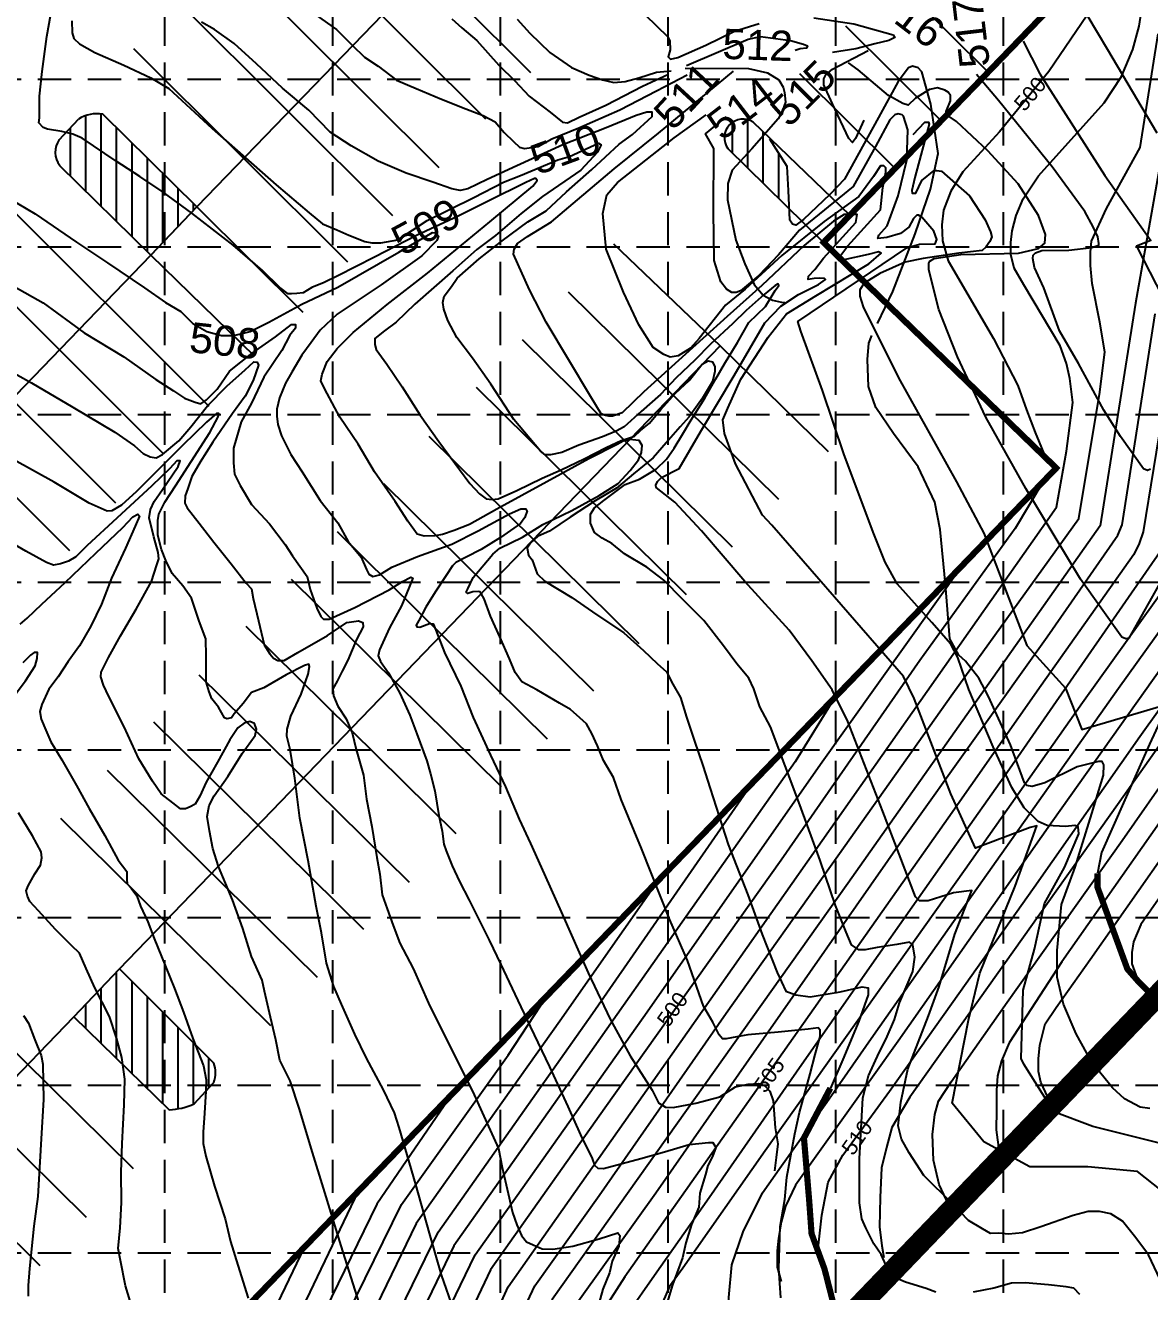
# Model space of a CAD drawing. Header units: inches. Extents: x 12501 to 13956, y 5211 to 6121.
# Drawn here: x 13481.9 to 13634, y 5660.6 to 5832 of the extents above; entities that cross this region are included whole.
import ezdxf

# ---------------------------------------------------------------- set-up
doc = ezdxf.new("R2010")
doc.units = ezdxf.units.IN
doc.header["$MEASUREMENT"] = 0
doc.linetypes.add('HIDDEN', pattern=[0.375, 0.25, -0.125])
doc.linetypes.add('PHANTOM2', pattern=[1.25, 0.625, -0.125, 0.125, -0.125, 0.125, -0.125])
for name, color, linetype in [('Curb', 250, 'Continuous'), ('EC', 43, 'Continuous'), ('GRID', 254, 'HIDDEN'), ('Hatch', 250, 'Continuous'), ('Parking', 250, 'Continuous'), ('PC', 43, 'Continuous'), ('PropertyLine', 250, 'Continuous'), ('Structure', 7, 'Continuous')]:
    doc.layers.add(name, color=color, linetype=linetype)
doc.styles.get("Standard").update_dxf_attribs({"font": 'ARIAL.TTF', "height": 25})
pattern_1 = [(90, (12087.9871, 5196.31), (-2.0833333, 4e-16), [])]

msp = doc.modelspace()

# ---------------------------------------------------------------- hatches: boundary and pattern name
at = {"layer": 'Hatch'}
h = msp.add_hatch(dxfattribs=at)
h.set_pattern_fill('ANSI31', scale=16.666667, angle=45, style=0)
h.set_pattern_definition(pattern_1)
h.paths.add_polyline_path([(13498.88, 5800.86), (13505.1, 5807.41), (13492.36, 5819.94, 0.18809), (13489.09, 5819.28), (13486.47, 5816.5, 0.322691), (13486.55, 5812.98)])
h = msp.add_hatch(dxfattribs=at)
h.set_pattern_fill('ANSI31', scale=16.666667, angle=45, style=0)
h.set_pattern_definition(pattern_1)
h.paths.add_polyline_path([(13580.19, 5815.28), (13581.99, 5817.3), (13580.36, 5818.87, 0.833523), (13576.94, 5815.3), (13578.67, 5813.6)])
h.paths.add_polyline_path([(13584.95, 5812.86), (13582.43, 5816.88), (13581.99, 5817.3), (13580.19, 5815.28), (13578.67, 5813.6), (13585.24, 5807.16), (13585.13, 5809.63)])
h = msp.add_hatch(dxfattribs=at)
h.set_pattern_fill('ANSI31', scale=16.666667, angle=45, style=0)
h.set_pattern_definition(pattern_1)
h.paths.add_polyline_path([(13494.61, 5704.27), (13488.47, 5697.79), (13501.35, 5685.23, 0.093576), (13504.74, 5686), (13507.4, 5688.92, 0.167598), (13507.4, 5691.53)])

# ---------------------------------------------------------------- linework, layer by layer
at = {"layer": 'Curb', "color": 7, "const_width": 0.833}
msp.add_lwpolyline([(13039.41, 5917.09, 0.230046), (13037.1, 5898.89, 0.080374), (13144.54, 5686.98), (13144.54, 5686.98, 0.021149), (13182.45, 5639.4, 0.972772), (13193.32, 5649.5), (13184.9, 5659.56), (13165.4, 5684.17), (13157.48, 5695.22), (13161.26, 5699, 0.363171), (13161.06, 5702.66), (13150.13, 5713.25), (13269.92, 5836.79), (13455.53, 6030.04), (13472.87, 6013.17), (13637.34, 5851.7), (13589.9, 5802.59), (13621.38, 5772.06), (13451.42, 5595.91), (13464.19, 5583.13), (13357.25, 5472.23)], format="xyb", dxfattribs=at)
at = {"layer": 'EC', "color": 31}
for points, elevation in [([(13520.48, 5833.9), (13523.97, 5831.41), (13526.09, 5829.29), (13527.77, 5827.67), (13529.64, 5826.43), (13532.1, 5824.53), (13534.78, 5823.41), (13538.21, 5821.97), (13541.51, 5820.66), (13543.82, 5819.79), (13545.44, 5818.92), (13546.69, 5817.49), (13547.93, 5816.24), (13548.74, 5815.49), (13549.43, 5815.31), (13551.3, 5815.56), (13553.11, 5816.61), (13556.78, 5818.11), (13562.35, 5820.54), (13567.28, 5823.09), (13571.46, 5825.27)], 42.67), ([(13584.09, 5659.75), (13583.82, 5663.72), (13584.03, 5669.4), (13584.64, 5673.09), (13584.92, 5676.1), (13586.01, 5681.98), (13586.63, 5684.86), (13588.07, 5690.09), (13588.75, 5692.69), (13589.44, 5695.15), (13589.44, 5695.97), (13589.16, 5696.31), (13587.8, 5696.11), (13583.76, 5695.7), (13579.65, 5695.35), (13578.14, 5695.08), (13576.71, 5694.81), (13576.23, 5694.81), (13575.75, 5695.35), (13574.93, 5697.07), (13573.63, 5699.25), (13571.49, 5705.44), (13569.1, 5710.91), (13565.26, 5720.58), (13562.52, 5727.22), (13561.48, 5730.19), (13560.13, 5732.5), (13559.29, 5734.47), (13558.56, 5736.15), (13557.83, 5737.44), (13556.93, 5738.28), (13555.64, 5739.4), (13554.18, 5740.24), (13551.09, 5742.04), (13549.06, 5743.12), (13548.17, 5744.41), (13547.38, 5746.26), (13546.09, 5749.24), (13544.85, 5752), (13543.95, 5754.36), (13543.44, 5755.31), (13543.22, 5755.37), (13542.43, 5755.31), (13541.76, 5755.09), (13541.53, 5755.25), (13541.76, 5755.7), (13542.49, 5757.27), (13545.13, 5760.41), (13546.08, 5761.2), (13549.17, 5762.71), (13551.92, 5764.41), (13555.82, 5766.32), (13559.53, 5768.34), (13562.12, 5769.95), (13563.73, 5771.73), (13564.86, 5773.18), (13565.27, 5774.15), (13565.35, 5775.12), (13564.94, 5775.77), (13563.65, 5775.93), (13562.76, 5775.68), (13561.97, 5775.23), (13558.15, 5773.32), (13552.43, 5770.18), (13545.69, 5766.48), (13541.99, 5764.41), (13539.91, 5763.62), (13538.34, 5763.06), (13537.28, 5762.89), (13535.87, 5762.84), (13534.92, 5763.12), (13533.63, 5764.86), (13531.94, 5767.55), (13529.14, 5771.53), (13526.92, 5775.3), (13524.46, 5778.94), (13522.38, 5782.81), (13521.87, 5783.88), (13522.04, 5784.78), (13522.72, 5786.46), (13524.07, 5788.23), (13526.26, 5790.42), (13530.86, 5794.18), (13536.3, 5798.44), (13544.73, 5805.36), (13550.57, 5810.19), (13551.13, 5810.97), (13550.96, 5811.25), (13550.8, 5811.25), (13549.62, 5810.69), (13544.62, 5808.22), (13540.47, 5806.15), (13534.8, 5803.51), (13529.13, 5800.6), (13524.17, 5798.06), (13522.32, 5797.16), (13520.64, 5796.49), (13519.46, 5795.76), (13518.62, 5795.7), (13517.89, 5795.64), (13517.44, 5795.64), (13516.32, 5796.49), (13513.96, 5798.78), (13510.03, 5802.21), (13504.4, 5806.54), (13500.53, 5809.4), (13497.39, 5811.53), (13494.19, 5813.61), (13489.57, 5816.7), (13488.33, 5817.26), (13486.82, 5817.6), (13484.91, 5817.94), (13484.29, 5818.16), (13483.73, 5818.78), (13483.79, 5819.45), (13483.79, 5822.37), (13484.18, 5825.73), (13484.79, 5830.47), (13485.35, 5833.5)], 42.42), ([(13488.17, 5832.58), (13488.24, 5830.95), (13488.46, 5830.21), (13489.2, 5829.47), (13491.28, 5828.28), (13495.22, 5826.57), (13498.85, 5824.87), (13501.3, 5823.44), (13507.16, 5818.03), (13515.84, 5810.39), (13520.3, 5806.61), (13522.1, 5805.11), (13524.03, 5804.3), (13525.66, 5803.56), (13527.82, 5802.74), (13528.78, 5802.52), (13529.97, 5802.52), (13532.27, 5802.96), (13536.27, 5805.56), (13542.58, 5808.67), (13546.59, 5810.75), (13548.89, 5811.64), (13553.96, 5813.78), (13555.52, 5814.23), (13559.45, 5816.01), (13559.82, 5815.79), (13559.3, 5814.82), (13557.07, 5812.37), (13551.88, 5808.82), (13548.99, 5806.52), (13545.5, 5803.55), (13542.98, 5801.62), (13539.71, 5798.73), (13534.58, 5794.25), (13532.05, 5791.81), (13530.49, 5790.62), (13529.16, 5789.58), (13529.16, 5788.77), (13529.38, 5788.1), (13530.79, 5786.1), (13532.87, 5783.06), (13535.32, 5779.2), (13537.84, 5775.64), (13542.01, 5769.97), (13543.35, 5768.56), (13544.24, 5767.89), (13545.06, 5767.82), (13545.87, 5767.89), (13548.4, 5769), (13551.81, 5770.71), (13554.41, 5771.82), (13557.52, 5773.3), (13560.49, 5774.86), (13562.52, 5775.77), (13563.49, 5776.12), (13564.33, 5776.37), (13565.14, 5777.13), (13566.33, 5778.13), (13567.87, 5779.99), (13569.86, 5782.19), (13571.73, 5783.91), (13573.46, 5786.11), (13574.26, 5786.58), (13574.86, 5786.44), (13575.19, 5785.78), (13575.19, 5785.11), (13574.86, 5783.78), (13573.53, 5781.52), (13571.73, 5778.99), (13570.47, 5777.62), (13568.58, 5775.46), (13566.82, 5773.44), (13564.19, 5771.28), (13561.89, 5769.32), (13558.98, 5767.63), (13555.6, 5765.4), (13552.83, 5763.51), (13551.26, 5762.84), (13550.25, 5761.89), (13549.81, 5761.22), (13549.95, 5760.25), (13550.47, 5759.66), (13551.14, 5757.73), (13552.18, 5756.77), (13555.82, 5754.55), (13558.63, 5752.62), (13562.88, 5749.77), (13565.55, 5747.39), (13567.4, 5745.61), (13568.66, 5744.5), (13569.48, 5742.8), (13570.52, 5741.02), (13571.34, 5738.35), (13572.45, 5735.09), (13573.56, 5731.82), (13574.53, 5728.71), (13576.98, 5721.11), (13579.66, 5714.29), (13581.59, 5708.95), (13583.61, 5703.79), (13584.8, 5701.27), (13586.13, 5700.75), (13588.06, 5700.52), (13592.14, 5701.19), (13595.11, 5701.86), (13595.93, 5701.71), (13595.93, 5700.75), (13594.66, 5697.19), (13592.51, 5692), (13590.81, 5688.14)], 42.5), ([(13560.15, 5767.67), (13561.24, 5768.49), (13563.03, 5769.82), (13564.99, 5770.57), (13567.24, 5771.89), (13568.62, 5773.27), (13569.66, 5774.77), (13570.87, 5776.67), (13571.97, 5778.58), (13573.82, 5781.54), (13575.31, 5784.13), (13576.47, 5786.15), (13578.26, 5789.03), (13579.76, 5791.75), (13582.06, 5793.94), (13583.34, 5796.08), (13583.86, 5796.77), (13583.75, 5797), (13583.34, 5796.77), (13581.84, 5795.56), (13579.42, 5793.37), (13577.61, 5791.63), (13574.61, 5788.81), (13572.48, 5786.68), (13569.94, 5784.26), (13567.81, 5782.01), (13565.21, 5779.7), (13562.91, 5777.63), (13561.81, 5777.05), (13559.97, 5776.3), (13556.8, 5775.15), (13554.49, 5774.17), (13552.93, 5773.83), (13552.24, 5773.83), (13551.6, 5774.34), (13547.97, 5778.61), (13544.86, 5783.39), (13542.38, 5786.91), (13540.28, 5789.73), (13539.07, 5792.04), (13538.5, 5793.54), (13538.38, 5794.46), (13538.55, 5795.32), (13539.53, 5796.65), (13540.34, 5797.74), (13543.28, 5800.39), (13546.41, 5802.79), (13549.87, 5805.39), (13552.35, 5806.89), (13555.11, 5809.42), (13558.52, 5812.48), (13562.26, 5815.88), (13564.05, 5817.2), (13566.71, 5819.64), (13566.71, 5820.22), (13565.96, 5820.22), (13564.52, 5819.76), (13560.48, 5818.09), (13554.6, 5815.78), (13548.37, 5812.96), (13544.39, 5811.11), (13541.77, 5809.83), (13540.73, 5809.6), (13539.58, 5809.83), (13537.04, 5810.75), (13533.41, 5811.96), (13529.61, 5813.58), (13525.97, 5815.65), (13523.15, 5817.5), (13520.26, 5820.49), (13516.69, 5823.49), (13513.15, 5826.74), (13510.15, 5829.51), (13507.5, 5831.41), (13505.71, 5832.39)], 42.58), ([(13539.59, 5832.85), (13540.94, 5831.65), (13542.97, 5829.93), (13545.94, 5826.58), (13548.11, 5824.48), (13550.07, 5822.38), (13552.92, 5820.2), (13554.57, 5818.85), (13555.25, 5818.78), (13556.83, 5819.53), (13560.43, 5821.18), (13565.39, 5823.73), (13568.92, 5825.38)], 42.75), ([(13548.42, 5832.81), (13550.14, 5830.9), (13552.87, 5828.29), (13555.8, 5826.26), (13558.16, 5825.24), (13560, 5824.6), (13561.51, 5824.24), (13563.04, 5824.37), (13564.88, 5824.88), (13567.3, 5825.64), (13569.27, 5825.83)], 42.83), ([(13565.75, 5833.38), (13568.82, 5830.43), (13569.08, 5829.86), (13569.14, 5828.65), (13568.89, 5827.7), (13569.2, 5827.38), (13570.16, 5827.63), (13573.98, 5829.29), (13577.86, 5831.2), (13581.17, 5832.21)], 42.92), ([(13635.04, 5817.37), (13628.34, 5828.65), (13625.54, 5833.36)], 43.25), ([(13616.9, 5829.82), (13619.15, 5825.4), (13627.93, 5811.66), (13634.17, 5802.86), (13632.22, 5802.11), (13635.82, 5795.14), (13637.17, 5795.96), (13650.71, 5768.75), (13655.17, 5765.58), (13657.75, 5763), (13658.42, 5762.26), (13657.01, 5760.12), (13657.07, 5759.84), (13657.51, 5760.4), (13658.8, 5761.45), (13659.41, 5761.45), (13659.52, 5761.23), (13659.58, 5760.4), (13658.57, 5759.73), (13657.07, 5756.83), (13652.11, 5748.03), (13654.84, 5732.51), (13661.75, 5718.62), (13665.33, 5711.79)], 43.17), ([(13636.04, 5757.63), (13631.22, 5749.06), (13630.79, 5748.94), (13630.23, 5749.18), (13624.68, 5757.01), (13617.28, 5769.29), (13611.85, 5778.93), (13608.02, 5787.12), (13605.5, 5793.53), (13604.13, 5798.87), (13604.13, 5799.79), (13604.26, 5800.04), (13604.87, 5800.41), (13608.45, 5800.96), (13616.27, 5801.15), (13618.99, 5801.76), (13619.85, 5802.5), (13619.91, 5803.67), (13618.99, 5806.26), (13616.21, 5810.51), (13612.14, 5815.01), (13607.89, 5818.95), (13606.47, 5819.9), (13606.47, 5820.33), (13607.08, 5821.74), (13607.08, 5822.48), (13606.77, 5822.92), (13606.28, 5823.22), (13605.29, 5823.53), (13604.25, 5823.29), (13602.34, 5822.11), (13601.35, 5821.19), (13600.61, 5821.38), (13598.7, 5822.48), (13594.57, 5825.93), (13593.27, 5826.88)], 43), ([(13635.46, 5662.24), (13633.88, 5665.57), (13632.13, 5667.89), (13630.34, 5670.16), (13628.76, 5671.13), (13627.22, 5671.46), (13625.71, 5671.46), (13623.68, 5670.93), (13619.28, 5669.39), (13616.8, 5668.58), (13614.93, 5668.38), (13613.59, 5668.5), (13612.49, 5668.46), (13611.4, 5669.11), (13609.49, 5670.21), (13607.33, 5672.48), (13603.44, 5676.32), (13601.46, 5679.38), (13600.44, 5681.26), (13600.01, 5683.03), (13600.33, 5686.26), (13601.29, 5690.71), (13604.09, 5697.94), (13605.54, 5701.91), (13607.64, 5709), (13609.95, 5714.9), (13607.48, 5714.58), (13604.04, 5713.5), (13602.86, 5713.5), (13602.32, 5714.04), (13597.92, 5725.59), (13593.17, 5737.76), (13591.08, 5742.06), (13588.29, 5745.98), (13585.22, 5750.12), (13579.24, 5756.69), (13573.38, 5763.57), (13569.75, 5767.44), (13567.25, 5769.42), (13567.22, 5769.74), (13567.44, 5770.22), (13567.98, 5770.76), (13570.35, 5772), (13573.26, 5776.98), (13577.81, 5784.58), (13581.96, 5791.7), (13584.11, 5793.96), (13586.52, 5795.54), (13589.21, 5796.89), (13590.16, 5797.58), (13590.01, 5797.69), (13589.32, 5797.76), (13588.63, 5797.73), (13587.83, 5797.58), (13587.87, 5798.02), (13588.7, 5798.93), (13589.9, 5800.45), (13594.27, 5805.29), (13594.43, 5806.37), (13593.81, 5806.37), (13592.68, 5806.37), (13591.26, 5805.46), (13587.26, 5802.18), (13581.53, 5796.78), (13576.87, 5792.59), (13570.27, 5786.61), (13565.58, 5782.36), (13562.63, 5779.52), (13561.32, 5779.08), (13560.84, 5779.08), (13560.37, 5779.16), (13559.79, 5779.41), (13558.41, 5781.7), (13552.38, 5791.78), (13550.09, 5796.18), (13547.94, 5801.01), (13548.05, 5801.66), (13548.48, 5802.43), (13549.83, 5803.41), (13553.07, 5805.37), (13561.58, 5812.54), (13567.54, 5817.37), (13577.69, 5825.77)], 42.67), ([(13634.13, 5771.91), (13633.74, 5771.75), (13633.19, 5771.97), (13630.09, 5776.34), (13627.8, 5779.91), (13624.37, 5786.22), (13621.82, 5790.64), (13619.71, 5796.47), (13618.44, 5799.19), (13618.22, 5800.4), (13618.27, 5800.85), (13618.55, 5801.18), (13619.44, 5801.51), (13623.09, 5801.56), (13626.19, 5801.9), (13627.13, 5802.23), (13627.13, 5802.45), (13627.02, 5803.33), (13626.36, 5804.72), (13625.25, 5806.77), (13620.82, 5812.83), (13613.57, 5821.79), (13610.6, 5825.31)], 43.08), ([(13638.85, 5671.7), (13632.38, 5676.88), (13625.66, 5677.5), (13617.8, 5677.5), (13611.56, 5680.88), (13607.29, 5686.12), (13609.51, 5697.34), (13611.05, 5703.7), (13615.84, 5715.48), (13618.75, 5723.65), (13617.84, 5723.42), (13610.44, 5720.63), (13607.13, 5727.98), (13602.17, 5740.88), (13600.72, 5743.86), (13591.38, 5754.57), (13582.88, 5764.32), (13581.63, 5765.68), (13577.97, 5772.64), (13576.49, 5776.75), (13576.27, 5778.58), (13576.94, 5780.17), (13578.72, 5784.09), (13582.39, 5789.76), (13584.9, 5792.91), (13588.83, 5795.36), (13596.01, 5799.69), (13597.71, 5801.12), (13597.31, 5801.3), (13595.92, 5800.94), (13592.62, 5800.23), (13592.17, 5800.41), (13592.22, 5800.85), (13593.2, 5802.15), (13597.62, 5807.01), (13597.9, 5810.02), (13598.3, 5812.08), (13598.3, 5812.7), (13598.03, 5812.97), (13597.58, 5812.97), (13596.64, 5811.5), (13594.68, 5808.82), (13589.99, 5805.43), (13584.26, 5800.82), (13579.3, 5796.26), (13576.64, 5794.09), (13573.05, 5789.61), (13571.87, 5788.28), (13570.23, 5787.23), (13569.13, 5787.08), (13568.28, 5787.43), (13566.83, 5788.38), (13564.88, 5791.43), (13562.83, 5795.87), (13560.48, 5801.67), (13560.03, 5806.51), (13560.57, 5809.04), (13562.02, 5810.69), (13569.67, 5816.74), (13574.02, 5819.88)], 42.75), ([(13637.14, 5680.24), (13626.33, 5682.97), (13621.06, 5684.95), (13616.97, 5691.4), (13616.65, 5692.17), (13616.89, 5701.42), (13618.43, 5706.96), (13619.8, 5713.13), (13622.48, 5717.99), (13624.44, 5722.58), (13624.35, 5723.49), (13623.89, 5723.67), (13622.62, 5723.53), (13620.17, 5723.67), (13618.94, 5724.21), (13617.03, 5726.08), (13615.39, 5728.85), (13612.84, 5734.33), (13609.57, 5742.1), (13608.04, 5746.43), (13607.11, 5748.23), (13604.55, 5751.14), (13599.84, 5756.37), (13598.24, 5759.32), (13596.69, 5763.14), (13592.7, 5773.83), (13589.76, 5782.55), (13586.82, 5790.57), (13586.43, 5791.88), (13601.16, 5801.85), (13602.89, 5802.36), (13605, 5802.41), (13605.22, 5802.97), (13604.83, 5804.13), (13603.17, 5806.01), (13602.73, 5806.29), (13602.51, 5806.29), (13602.06, 5805.85), (13601.45, 5804.68), (13600.29, 5803.8), (13598.46, 5803.24), (13597.24, 5803.13), (13597.36, 5803.58), (13598.52, 5804.85), (13600.01, 5808.89), (13601.14, 5813.72), (13601.28, 5817.82), (13600.69, 5819.69), (13600.51, 5819.87), (13600.01, 5820.01), (13599.55, 5819.87), (13598.87, 5819.19), (13596.91, 5815.59), (13593.9, 5810.17), (13586.63, 5804.24), (13583.8, 5800.91), (13581.12, 5798.13), (13578.65, 5796.03), (13578.06, 5795.81), (13577.47, 5795.81), (13576.74, 5796.26), (13576.01, 5797.27), (13575.1, 5800.14), (13575.01, 5806.74), (13575.05, 5815.31), (13573.91, 5817.29), (13576.73, 5819.61)], 42.83), ([(13602.01, 5817.18), (13603.61, 5818.87), (13603.99, 5818.87), (13604.08, 5818.87), (13604.18, 5818.59), (13602.25, 5811.4), (13601.83, 5809.61), (13601.87, 5809.24), (13602.39, 5809.24), (13603.19, 5810.97), (13604.84, 5812.34), (13605.21, 5812.34), (13605.87, 5812.24), (13609.64, 5808.91), (13611.77, 5805.63), (13612.47, 5804.03), (13612.66, 5803.37), (13612.38, 5802.71), (13611.86, 5801.96), (13611.34, 5801.49), (13608.19, 5801.12), (13603.38, 5800.43), (13600.95, 5799.9), (13597.51, 5798.37), (13595.39, 5797.09), (13594.81, 5796.19), (13594.81, 5795.34), (13595.23, 5793.86), (13600.04, 5784.25), (13607.9, 5770.21), (13611.58, 5763.25), (13617.4, 5748.03), (13622.65, 5742.26), (13624.83, 5736.67), (13635.66, 5739.9)], 42.92), ([(13478.29, 5809.33), (13483.2, 5806.45), (13488.8, 5802.64), (13493.02, 5799.81), (13498, 5796.44), (13500.84, 5794.47), (13502.93, 5793.25), (13504.55, 5791.63), (13506.45, 5790.54), (13508.42, 5790.02), (13510.09, 5790.02), (13512.29, 5790.54), (13514.83, 5791.81), (13519.28, 5794.23), (13524.19, 5796.54), (13532.41, 5801.29), (13536.22, 5803.49), (13536.98, 5803.95), (13537.44, 5803.89), (13537.78, 5803.43), (13537.55, 5802.85), (13535.53, 5800.77), (13530.04, 5796.85), (13524.09, 5792.87), (13521.77, 5790.7), (13520.56, 5789.03), (13519.29, 5787.35), (13517.96, 5785.04), (13517.09, 5783.54), (13516.28, 5781.58), (13515.94, 5780.02), (13515.94, 5779.1), (13516.05, 5777.94), (13516.57, 5776.44), (13517.79, 5773.9), (13519.35, 5771.53), (13521.78, 5767.69), (13524.15, 5764.63), (13525.59, 5762.14), (13527.33, 5759.99), (13528.03, 5758.32), (13528.37, 5757.68), (13528.89, 5757.39), (13529.82, 5757.62), (13531.49, 5758.66), (13534.96, 5760.11), (13539.58, 5761.78), (13543.16, 5763.57), (13547.38, 5765.88), (13548.94, 5766.52), (13549.63, 5766.52), (13549.81, 5766.29), (13549.46, 5765.36), (13548.88, 5764.55), (13546.17, 5762.65), (13543.57, 5761.03), (13541.54, 5759.99), (13540.16, 5759.3), (13539.7, 5758.84), (13538.83, 5757.51), (13537.33, 5755.26), (13536.06, 5753.24), (13535.14, 5751.44), (13534.79, 5750.8), (13534.85, 5750.57), (13535.26, 5750.51), (13536.59, 5751.03), (13537.05, 5750.97), (13537.45, 5750.11), (13538.61, 5747.1), (13540.8, 5742.53), (13542.48, 5738.31), (13544.85, 5733.21), (13546.87, 5728.94), (13548.72, 5724.55), (13550.23, 5721.25), (13552.08, 5717.15), (13554.57, 5711.61), (13558.04, 5703.73), (13561.04, 5697.5), (13563.71, 5692.5), (13566.72, 5687.88), (13567.58, 5686.15), (13568.51, 5685.57), (13569.55, 5685.52), (13572.61, 5686.09), (13575.84, 5686.96), (13577.98, 5688.34), (13579.67, 5688.68), (13581.11, 5688.79), (13581.92, 5688.5), (13582.61, 5687.75), (13583.07, 5686.43), (13583.36, 5682.79), (13583.71, 5680.59), (13583.48, 5678.75), (13583.25, 5676.96)], 42.33), ([(13470.01, 5802.47), (13484.3, 5794.42), (13489.87, 5790.38), (13495.2, 5787.11), (13499.55, 5784.06), (13501.92, 5782.53), (13503.44, 5781.54), (13504.86, 5780.98), (13505.62, 5780.75), (13506.38, 5781.29), (13507.83, 5782.74), (13509.51, 5785.17), (13512.56, 5787.61), (13515.76, 5789.82), (13517.9, 5791.5), (13518.43, 5791.5), (13518.43, 5790.97), (13517.67, 5790.05), (13516.6, 5787.99), (13514.16, 5784.34), (13512.48, 5780.83), (13511.11, 5778.31), (13510.04, 5774.73), (13510.04, 5772.75), (13510.2, 5771.23), (13510.96, 5769.7), (13512.48, 5767.11), (13514.92, 5764.52), (13517.06, 5761.7), (13518.05, 5760.18), (13520.04, 5757.39), (13520.42, 5755.64), (13521.34, 5753.12), (13521.87, 5751.98), (13522.25, 5751.6), (13523.01, 5751.6), (13526.45, 5753.2), (13531.1, 5755.56), (13532.93, 5756.7), (13534.07, 5757.31), (13534.3, 5757.16), (13533.84, 5755.94), (13532.78, 5753.43), (13531.17, 5750.45), (13529.8, 5747.48), (13529.65, 5746.64), (13529.95, 5745.88), (13531.02, 5744.36), (13532.55, 5741.61), (13533.92, 5738.64), (13534.86, 5736.09), (13536.23, 5732.43), (13536.69, 5730.68), (13537.3, 5728.39), (13537.83, 5725.04), (13538.29, 5722.9), (13538.52, 5721.15), (13538.82, 5720.24), (13539.66, 5718.25), (13540.65, 5716.12), (13541.95, 5713.6), (13544.63, 5708.16), (13546.23, 5704.88), (13548.13, 5700.84), (13550.19, 5696.49), (13552.79, 5691.05), (13555.31, 5685.64), (13556.99, 5681.83), (13558.59, 5678.62), (13558.9, 5677.71), (13559.35, 5677.33), (13560.12, 5677.25), (13565.15, 5678.62), (13568.35, 5679.54), (13571.71, 5680.53), (13574.32, 5680.79), (13574.93, 5680.79), (13575.31, 5680.11), (13574.85, 5678.89), (13574.24, 5677.67), (13573.93, 5676.45), (13573.17, 5673.93), (13573.02, 5672.03), (13572.03, 5669.67), (13571.27, 5667.23), (13570.81, 5665.17), (13570.05, 5663.11), (13569.44, 5661.51), (13568.75, 5659.15)], 42.25), ([(13476.88, 5786.83), (13482.74, 5783.58), (13488.3, 5780.29), (13493.99, 5776.91), (13496.65, 5775.06), (13497.81, 5774.02), (13498.79, 5773.56), (13499.6, 5773.44), (13500.47, 5773.91), (13502.67, 5775.76), (13504.29, 5777.66), (13506.54, 5780.5), (13509.15, 5783.16), (13511.63, 5785.36), (13512.79, 5786.45), (13513.25, 5786.4), (13513.43, 5785.99), (13512.73, 5783.91), (13511.63, 5781.77), (13509.9, 5779.46), (13507.24, 5775.58), (13505.56, 5772.87), (13504.4, 5770.9), (13503.88, 5769.28), (13503.53, 5768.3), (13503.48, 5767.31), (13503.77, 5766.68), (13505.39, 5764.6), (13507.41, 5762.05), (13509.72, 5759.1), (13511.77, 5756.47), (13512.47, 5755.72), (13512.7, 5754.39), (13513.45, 5751.38), (13514.2, 5748.15), (13514.95, 5746.93), (13515.48, 5746.35), (13516.05, 5746.01), (13516.92, 5746.01), (13518.77, 5747.1), (13522.76, 5749.42), (13525.37, 5751.15), (13526.99, 5751.38), (13527.57, 5751.15), (13527.62, 5750.57), (13526.7, 5748.84), (13525.51, 5746.04), (13524.76, 5744.59), (13524.06, 5743.2), (13523.48, 5742.16), (13523.6, 5741.24), (13524.18, 5739.85), (13525.28, 5738.11), (13526.09, 5736.21), (13526.66, 5733.95), (13527.65, 5730.48), (13528.05, 5727.24), (13528.75, 5723.57), (13529.44, 5719.35), (13529.85, 5717.09), (13530.19, 5714.31), (13530.83, 5712.41), (13531.64, 5710.15), (13532.56, 5707.78), (13534.37, 5704.34), (13536.46, 5699.65), (13538.36, 5695.72), (13539.87, 5692.77), (13542.6, 5687.25), (13544.79, 5682.45), (13545.89, 5679.96), (13546.42, 5677.4), (13547.23, 5673.87), (13547.81, 5671.33), (13548.39, 5669.65), (13549.02, 5668.2), (13549.72, 5667.34), (13550.59, 5666.93), (13551.8, 5666.41), (13553.25, 5666.35), (13555.97, 5666.76), (13559.55, 5667.74), (13562.04, 5668.55), (13562.33, 5668.2), (13562.21, 5666.76), (13561.3, 5664.71), (13560.95, 5663.15), (13560.02, 5660.95), (13559.44, 5658.81)], 42.17), ([(13539.87, 5658.12), (13538.18, 5662.89), (13536.56, 5668.5), (13534.72, 5675.1), (13532.47, 5682.8), (13531.84, 5684.82), (13530.33, 5687.9), (13528.06, 5692.18), (13526.49, 5695.45), (13524.65, 5699.51), (13523.64, 5701.9), (13522.63, 5705.05), (13521.94, 5709.14), (13521.25, 5712.79), (13520.17, 5718.94), (13519.03, 5724.67), (13518.34, 5730.08), (13517.71, 5733.98), (13517.27, 5735.78), (13517.33, 5736.73), (13517.83, 5738.49), (13519.22, 5741.45), (13520.16, 5744.15), (13520.35, 5745.22), (13520.23, 5745.54), (13519.66, 5745.35), (13517.2, 5744.09), (13514.18, 5742.33), (13512.48, 5741.7), (13511.35, 5740.19), (13510.15, 5738.8), (13509.77, 5738.24), (13509.14, 5738.11), (13508.83, 5738.24), (13508.01, 5739.68), (13507.13, 5740.82), (13506.75, 5741.76), (13506.37, 5743.15), (13506.37, 5746.61), (13506.31, 5748.94), (13505.43, 5751.33), (13504.36, 5754.47), (13503.21, 5756.13), (13501.77, 5757.77), (13500.88, 5759.53), (13500.32, 5761.04), (13499.81, 5762.99), (13499.81, 5764.94), (13499.94, 5765.83), (13500.76, 5767.46), (13502.21, 5769.67), (13504.34, 5772.96), (13506.86, 5776.86), (13507.99, 5779), (13508.05, 5779.44), (13507.74, 5779.44), (13506.42, 5778.25), (13503.2, 5775.16), (13500.12, 5772.08), (13496.91, 5768.87), (13494.89, 5767.05), (13493.61, 5766.29), (13492.98, 5766.22), (13490.53, 5767.29), (13485.8, 5770.13), (13480.33, 5773.15)], 42.08), ([(13527.06, 5659.11), (13524.61, 5666.82), (13522.4, 5674.03), (13520.56, 5680.04), (13519, 5685.32), (13517.74, 5689.13), (13516.32, 5691.93), (13515.78, 5694.67), (13515.06, 5697.76), (13514.23, 5701.27), (13513.92, 5702.74), (13512.49, 5705.96), (13511.3, 5709.77), (13509.93, 5713.64), (13508.02, 5718.13), (13507.25, 5720.57), (13506.83, 5722.95), (13506.48, 5724.92), (13506.77, 5726.41), (13507.43, 5727.72), (13509.28, 5730.34), (13511.24, 5733.43), (13512.97, 5735.87), (13513.15, 5736.71), (13512.91, 5737.48), (13512.25, 5737.78), (13511.48, 5737.54), (13510.65, 5736.89), (13509.57, 5735.28), (13507.91, 5732.24), (13506.36, 5729.56), (13505.52, 5727.66), (13504.87, 5726.59), (13504.21, 5726.23), (13503.56, 5725.93), (13502.9, 5725.93), (13501.83, 5726.76), (13500.28, 5727.95), (13499.09, 5729.68), (13497.24, 5732.72), (13495.28, 5737.06), (13493.18, 5741.13), (13492.46, 5742.68), (13492.1, 5743.81), (13492.16, 5744.46), (13493.12, 5746.43), (13494.78, 5749.35), (13496.87, 5752.98), (13498.96, 5756.7), (13499.67, 5758.96), (13499.97, 5759.79), (13499.85, 5760.63), (13499.26, 5762.77), (13498.66, 5765.33), (13498.84, 5766.46), (13499.32, 5767.53), (13500.45, 5769.14), (13502.59, 5772.26), (13502.83, 5773.03), (13502.41, 5773.03), (13501.46, 5772.02), (13499.02, 5769.64), (13494.25, 5765.29), (13490.26, 5761.6), (13488.74, 5760.04), (13487.73, 5759.45), (13486.66, 5759.09), (13485.7, 5758.91), (13484.75, 5759.27), (13481.95, 5760.82), (13478.5, 5762.84)], 42), ([(13605.08, 5660.52), (13603.77, 5661.03), (13600.96, 5661.89), (13599.3, 5662.61), (13598.36, 5664.13), (13597.71, 5665.64), (13596.71, 5667.08), (13595.62, 5669.24), (13595.05, 5670.46), (13594.76, 5672.62), (13594.76, 5678.6), (13595.19, 5686.84), (13595.98, 5689.79), (13597.42, 5692.96), (13598.36, 5694.83), (13599.51, 5697.45), (13600.16, 5699.68), (13601.96, 5703.93), (13602.24, 5705.87), (13601.96, 5707.53), (13601.52, 5707.89), (13599.8, 5707.6), (13597.13, 5707.17), (13595.54, 5706.88), (13594.68, 5706.88), (13593.67, 5707.53), (13592.95, 5709.25), (13591.51, 5712.85), (13589.42, 5718.97), (13586.68, 5726.49), (13582.71, 5737.02), (13581.27, 5739.75), (13580.48, 5742.2), (13579.76, 5743.64), (13578.17, 5745.58), (13576.37, 5747.98), (13573.7, 5751.44), (13570.82, 5754.32), (13568.3, 5756.91), (13565.99, 5758.64), (13562.97, 5760.44), (13561.23, 5761.84), (13559.93, 5762.56), (13558.92, 5763.35), (13558.35, 5764.58), (13558.35, 5765.8), (13558.92, 5766.66), (13560.15, 5767.67)], 42.58), ([(13481.19, 5750.92), (13482.14, 5751.75), (13484.1, 5753.66), (13487.26, 5756.57), (13491.43, 5760.56), (13495.06, 5764.01), (13496.43, 5765.44), (13497.09, 5765.8), (13497.33, 5765.56), (13496.73, 5764.19), (13495.42, 5761.22), (13493.57, 5757.17), (13492.2, 5753.66), (13490.77, 5750.68), (13489.23, 5748), (13487.68, 5745.89), (13486.31, 5743.81), (13485.06, 5742.14), (13484.1, 5740.06), (13483.87, 5739.11), (13484.05, 5738.09), (13484.64, 5736.6), (13485.36, 5735), (13486.84, 5732.56), (13488.81, 5729.1), (13490.54, 5726.01), (13492.64, 5722.33), (13494.43, 5719), (13495.62, 5717.45), (13495.62, 5716.38), (13495.68, 5715.78), (13496.21, 5715.19), (13496.99, 5714.18), (13497.46, 5712.75), (13498.48, 5710.66), (13499.31, 5708.4), (13500.32, 5705.96), (13502.06, 5701.65), (13503.31, 5698.43), (13504.56, 5694.86), (13505.99, 5691.17), (13506.35, 5689.27), (13506.29, 5687.72), (13506.11, 5684.74), (13505.94, 5682.19), (13505.94, 5680.65), (13506.3, 5678.92), (13507.49, 5674.87), (13508.92, 5670.47), (13509.63, 5667.37), (13510.64, 5664.21), (13512.03, 5659.72)], 41.92), ([(13479.29, 5739.81), (13481.93, 5743.28), (13483.22, 5745.31), (13483.48, 5746.3), (13483.52, 5747.08), (13483.09, 5747.08), (13482.57, 5746.73), (13481.54, 5745.7)], 41.83), ([(13636.01, 5739.07), (13633.99, 5734.7), (13627.49, 5720.03), (13626.97, 5717.22)], 42.92), ([(13496.53, 5657.83), (13495.44, 5661.37), (13494.76, 5664.82), (13494.44, 5666.45), (13494.71, 5669.22), (13494.89, 5672.66), (13494.85, 5676.79), (13494.98, 5680.64), (13495.25, 5685.89), (13495.34, 5689.38), (13494.93, 5692.29), (13494.21, 5694.96), (13493.26, 5697.82), (13491.3, 5701.72), (13490.14, 5704.32), (13489.23, 5706.43), (13488.15, 5707.43), (13485.95, 5709.63), (13483.66, 5712.13), (13482.49, 5713.4), (13482.19, 5714.14), (13482.02, 5714.83), (13482.28, 5715.52), (13483.18, 5717.16), (13483.92, 5718.33), (13484.13, 5719.32), (13484.05, 5720.14), (13482.88, 5722.3), (13480.98, 5725.4)], 41.83), ([(13481.63, 5697.99), (13482.31, 5696.95), (13483.19, 5694.7), (13484.03, 5692.57), (13484.24, 5691.37), (13484.34, 5686.62), (13484.03, 5681.3), (13483.56, 5673.5), (13483.04, 5669.48), (13482.46, 5663.74), (13482.25, 5661.42), (13482.25, 5660.01)], 41.75), ([(13624.55, 5660.21), (13623.74, 5661.09), (13622.73, 5661.24), (13620.35, 5661.52), (13617.18, 5661.81), (13615.31, 5661.74), (13612.93, 5661.09), (13610.12, 5660.52)], 42.58)]:
    msp.add_lwpolyline(points, dxfattribs=dict(at, elevation=elevation))
for points in [[(13588.57, 5833.01), (13593.97, 5832.18), (13599.31, 5830.68), (13599.53, 5830.31), (13598.71, 5829.93), (13596.83, 5829.48), (13594.27, 5828.81), (13591.12, 5828.28)], [(13571.35, 5826.55), (13579.69, 5830.08), (13581.34, 5830.46), (13585.4, 5829.93), (13587.2, 5829.41), (13587.72, 5829.18), (13587.57, 5828.88), (13586.75, 5828.81), (13586.07, 5828.58)], [(13595.33, 5819.12), (13594.2, 5816.64), (13593.82, 5816.12), (13593.3, 5816.64), (13591.12, 5821.37), (13589.92, 5823.93), (13589.92, 5824.75), (13590.22, 5825.28), (13591.12, 5826.03), (13595.93, 5828.58)], [(13571.19, 5826.19), (13579.73, 5826.13), (13582.31, 5825.53), (13583.83, 5824.6), (13584.43, 5823.61), (13584.62, 5822.88), (13584.76, 5821.56), (13584.36, 5820.44), (13583.76, 5819.31), (13580.19, 5815.28), (13577.54, 5812.37), (13576.95, 5810.58), (13576.88, 5808.37), (13578.02, 5802.92), (13579.26, 5799.71), (13580.51, 5796.91), (13581.7, 5795.46), (13583, 5794.78), (13584.19, 5794.52), (13584.66, 5794.47)], [(13597.21, 5791.6), (13599.26, 5795.94), (13602.31, 5803.76), (13604.36, 5809.82), (13605.38, 5814.64), (13604.43, 5821.29), (13603.21, 5825.7), (13602.7, 5826.21), (13601.95, 5826.44), (13601.38, 5826.21), (13600, 5824.38), (13597.31, 5819.52), (13592.73, 5811.16), (13590.74, 5809.09), (13587.19, 5805.68), (13586.12, 5804.92), (13585.71, 5805.05), (13585.31, 5805.59), (13585.13, 5809.63), (13584.95, 5812.86), (13582.61, 5816.58)], [(13634.06, 5685.4), (13632.72, 5685.57), (13630.6, 5686.71), (13629, 5688.18), (13626.23, 5691.58), (13624.05, 5695.48), (13622.37, 5699.51), (13621.52, 5703.14), (13621.52, 5706.75), (13622.07, 5713.01), (13623.92, 5718.03), (13626.21, 5725.3), (13627.75, 5730.51), (13627.82, 5731.91), (13627.6, 5732.35), (13627.09, 5732.35), (13624.22, 5731.61), (13619.82, 5729.48), (13618.13, 5728.97), (13617.39, 5729.12), (13617.1, 5729.48), (13615.19, 5734.62), (13612.21, 5741.14), (13610.89, 5743.62), (13609.1, 5745.92), (13608.18, 5746.73), (13606.97, 5748.97), (13606.39, 5756.31), (13605.65, 5763.73), (13604.96, 5767.44), (13602.7, 5772.23), (13599.36, 5776.74), (13596.97, 5780.26), (13595.97, 5783.11), (13595.83, 5786.75), (13596.04, 5788.98), (13596.42, 5790)]]:
    msp.add_lwpolyline(points, dxfattribs=at)
at = {"layer": 'EC', "color": 31, "const_width": 0.833}
for points, elevation in [([(13626.97, 5717.22), (13626.95, 5715.35), (13631, 5704.27), (13632.44, 5702.63), (13641.9, 5693.21), (13648.62, 5689.43), (13659.23, 5691.72)], 42.92), ([(13590.81, 5688.14), (13587.24, 5681.4), (13587.95, 5672.9), (13588.27, 5668.45), (13590.02, 5663.68), (13591.56, 5657.66), (13592.99, 5655.09), (13594.35, 5653.66), (13599.71, 5649.66), (13602.86, 5648.52), (13604.79, 5648.52), (13606.22, 5648.52), (13607.43, 5648.94), (13610.36, 5650.94), (13613.65, 5652.02), (13615.37, 5652.23), (13616.15, 5652.23), (13617.08, 5652.09), (13618.3, 5651.16), (13621.62, 5647.13), (13624.91, 5642.35), (13627.34, 5637.84), (13628.13, 5635.92)], 42.5)]:
    msp.add_lwpolyline(points, dxfattribs=dict(at, elevation=elevation))
at = {"layer": 'GRID', "color": 252, "linetype": 'HIDDEN', "ltscale": 18}
for p, q in [((13500.74, 6096.96), (13500.74, 5302.72)), ((13523.43, 6096.96), (13523.43, 5302.72)), ((13546.12, 6096.96), (13546.12, 5302.72)), ((13568.81, 6096.96), (13568.81, 5302.72)), ((13591.5, 6096.96), (13591.5, 5302.72)), ((13614.19, 6096.96), (13614.19, 5302.72)), ((12525.09, 5824.68), (13931.84, 5824.68)), ((12525.09, 5801.99), (13931.84, 5801.99)), ((12525.09, 5779.3), (13931.84, 5779.3)), ((12525.09, 5756.61), (13931.84, 5756.61)), ((12525.09, 5733.92), (13931.84, 5733.92)), ((12525.09, 5711.23), (13931.84, 5711.23)), ((12525.09, 5688.55), (13931.84, 5688.55)), ((12525.09, 5665.86), (13931.84, 5665.86))]:
    msp.add_line(p, q, dxfattribs=at)
at = {"layer": 'Parking', "color": 7}
for p, q in [((13599.23, 5838.48), (13612.16, 5825.63)), ((13592.87, 5831.89), (13605.79, 5819.04)), ((13586.65, 5825.46), (13599.58, 5812.61)), ((13505.1, 5807.41), (13519.44, 5793.17)), ((13561.48, 5802.39), (13575.9, 5788.58)), ((13498.88, 5800.86), (13512.83, 5787.23)), ((13583.82, 5767.82), (13555.4, 5795.88)), ((13577.58, 5761.35), (13549.16, 5789.4)), ((13494.61, 5704.27), (13575.9, 5788.58)), ((13575.9, 5788.58), (13590.52, 5774.31)), ((13571.35, 5754.89), (13542.93, 5782.94)), ((13564.95, 5748.25), (13536.53, 5776.31)), ((13558.8, 5741.87), (13530.38, 5769.92)), ((13552.55, 5735.39), (13524.13, 5763.44)), ((13546.32, 5728.93), (13517.9, 5756.98)), ((13540.18, 5722.56), (13511.76, 5750.61)), ((13533.85, 5715.99), (13505.43, 5744.05)), ((13527.69, 5709.6), (13499.27, 5737.66)), ((13521.41, 5703.1), (13493, 5731.15)), ((13515.12, 5696.57), (13486.7, 5724.62)), ((13496.54, 5677.21), (13468.12, 5705.26)), ((13488.47, 5697.79), (13494.61, 5704.27)), ((13490.18, 5670.63), (13461.76, 5698.68)), ((13388.32, 5594.23), (13488.47, 5697.79)), ((13483.88, 5664.11), (13455.46, 5692.17))]:
    msp.add_line(p, q, dxfattribs=at)
for points in [[(13573.85, 5878.55), (13505.1, 5807.41), (13498.88, 5800.86), (13398.88, 5697.22), (13392.63, 5690.74), (13292.48, 5587.04)], [(13521.29, 5854.46), (13550.24, 5825.59)], [(13515.21, 5848.17), (13544.16, 5819.3)], [(13508.88, 5841.62), (13537.83, 5812.75)], [(13502.6, 5835.12), (13531.55, 5806.25)], [(13496.54, 5828.85), (13525.49, 5799.98)], [(13477.77, 5809.31), (13506.72, 5780.44)], [(13471.61, 5802.92), (13500.56, 5774.05)], [(13465.13, 5796.21), (13494.08, 5767.34)], [(13458.93, 5789.78), (13487.88, 5760.91)]]:
    msp.add_lwpolyline(points, dxfattribs=at)
at = {"layer": 'PC', "color": 43}
for points, elevation in [([(13589.14, 5666.07), (13589.68, 5670.97), (13590.53, 5675.42), (13592.48, 5679.08), (13598.8, 5687.73), (13608.18, 5700.94), (13618.39, 5715.36), (13632.68, 5735.75), (13646.65, 5755.26), (13648.91, 5767.1), (13657.03, 5816.43), (13664.05, 5856.8), (13664.12, 5859.65), (13663.86, 5861.34), (13662.09, 5863.62), (13654.4, 5870.63), (13624.37, 5899.64), (13594.75, 5928.06), (13569.61, 5952.61), (13541.19, 5979.86), (13504.22, 6015.47), (13466.14, 6052.36), (13452.8, 6065.06)], 42.5), ([(13465.64, 6056.9), (13494.77, 6028.74), (13664.72, 5864.98), (13666.63, 5862.84), (13667.17, 5861.76), (13667.41, 5860.26), (13667.23, 5858.7), (13649.7, 5754.8), (13629.68, 5726.5), (13601.57, 5686.94), (13599.13, 5682.84), (13598.43, 5680.13), (13597.73, 5677.34), (13597.56, 5673.33), (13597.47, 5669.37), (13597.77, 5666.81), (13598.07, 5665.22)], 42.58), ([(13606.82, 5672.38), (13605.54, 5675.09), (13604.78, 5678.41), (13604.63, 5681.88), (13604.93, 5684.59), (13605.46, 5686.4), (13607.14, 5689), (13614.75, 5699.77), (13630.3, 5721.67), (13644.26, 5741.67), (13652.94, 5753.92), (13655.96, 5773.29), (13661.93, 5810.42), (13667.74, 5843.18), (13670.53, 5861.03), (13670.3, 5862.69), (13669.93, 5863.82), (13669.17, 5864.87), (13663.59, 5870.22), (13623.9, 5908.54), (13568.26, 5962.37), (13519.57, 6009.32), (13482.42, 6045.27)], 42.67), ([(13411.99, 5998.11), (13436.5, 6016.61), (13452.97, 6029.42), (13455.6, 6030.73), (13457.01, 6030.73), (13458.61, 6030.36), (13461.62, 6027.73), (13617.21, 5877.51), (13640.38, 5855.11), (13641.41, 5852.95), (13641.6, 5851.64), (13641.32, 5848.54), (13636.33, 5818.33), (13632.1, 5794.38), (13627.3, 5764.24), (13593.16, 5715.82), (13553.17, 5659.52), (13531.06, 5614.29)], 41.92), ([(13620.81, 5685.67), (13619.31, 5688.97), (13618.96, 5690.41), (13618.96, 5692.11), (13619.16, 5693.96), (13619.86, 5696.86), (13621.38, 5699.05), (13625.98, 5705.55), (13635.83, 5719.64), (13658.31, 5751.38), (13662.83, 5778.79), (13668.76, 5814.32), (13674.92, 5852.54), (13676.79, 5863.51), (13676.72, 5865.03), (13676.38, 5866.14), (13675.27, 5867.59), (13666.14, 5876.02), (13640.99, 5900.46), (13609.21, 5931.13), (13574.26, 5964.98), (13544.07, 5993.92), (13509.32, 6027.56)], 42.83), ([(13514.51, 6026.73), (13522.19, 6019.13), (13547.15, 5995.01), (13576.59, 5966.62), (13605.76, 5938.5), (13638.67, 5906.95), (13666.42, 5880.19), (13678.67, 5868.46), (13679.43, 5867.17), (13679.81, 5865.88), (13679.96, 5864.52), (13679.96, 5862.54), (13674.72, 5831.99), (13666.59, 5782.38), (13661.5, 5751.81), (13660.97, 5750.36), (13659.46, 5748.01), (13639.89, 5720.43), (13632.82, 5710.29), (13631.84, 5707.94), (13631.61, 5706.5), (13631.61, 5704.98), (13632.44, 5702.63)], 42.92), ([(13543.3, 5652.66), (13547.23, 5661.26), (13569.39, 5692.8), (13601.86, 5738.97), (13621.42, 5766.78), (13622.76, 5774.34), (13623.62, 5780.94), (13623.23, 5784.19), (13622.76, 5786.2), (13621.89, 5788.59), (13616.97, 5796.85), (13615.7, 5799.13), (13615.24, 5800.95), (13615.24, 5802.59), (13615.42, 5804.14), (13615.97, 5806.23), (13616.88, 5808.51), (13618.98, 5811.61), (13627.84, 5821.49), (13630.21, 5825.05), (13631.76, 5828.69), (13632.58, 5831.88), (13633.4, 5837.16), (13635.1, 5849.38)], 41.75), ([(13632.66, 5846.85), (13628.21, 5837.9), (13625.54, 5833.36), (13620.37, 5825.71), (13613.72, 5817.58), (13608.73, 5812.15), (13607.13, 5809.52), (13606.1, 5806.96), (13605.91, 5804.98), (13605.98, 5802.81), (13606.74, 5800.12), (13612.89, 5789.59), (13616.16, 5783.25), (13617.37, 5779.93), (13618.53, 5776.86), (13619.93, 5773.48)], 41.67), ([(13521.64, 5601.13), (13528.91, 5616.33), (13533.51, 5625.73), (13545.57, 5650.11), (13550.84, 5661.4), (13559.53, 5673.63), (13576.73, 5698.28), (13591.82, 5719.56), (13607.38, 5741.57), (13624.44, 5765.23), (13627.27, 5782.33), (13627.93, 5787.78), (13627.27, 5791.79), (13626.22, 5797.05), (13626.02, 5799.49), (13626.02, 5801.26), (13626.15, 5802.78), (13628.19, 5807.18), (13632.75, 5815.44), (13635.18, 5830.83)], 41.83), ([(13542.69, 5614.6), (13542.23, 5619.75), (13542.23, 5623.14), (13542.46, 5626.6), (13542.92, 5630.14), (13544.62, 5634.84), (13547.47, 5641), (13554.79, 5656.67), (13567.19, 5673.98), (13579.76, 5692.04), (13600.58, 5721.8), (13620.14, 5749.2), (13629.73, 5762.97), (13630.28, 5764.36), (13634.74, 5792.93)], 42), ([(13635.95, 5780.56), (13633.16, 5763.42), (13632.6, 5761.85), (13631.86, 5760.36), (13619.33, 5742.65), (13606.77, 5724.68), (13583.83, 5692.17), (13563.01, 5662.62), (13559.21, 5656.68), (13556.98, 5651.86), (13555.41, 5648.52), (13554.57, 5644.81), (13553.09, 5637.95), (13552.81, 5633.35), (13552.71, 5628.16), (13553.18, 5623.8)], 42.08), ([(13619.54, 5770.15), (13615.84, 5763.9), (13602.92, 5746.01), (13584.14, 5719), (13560.29, 5685.45), (13544.85, 5663.57), (13531.91, 5636.37), (13506.71, 5583.98)], 41.67), ([(13560.15, 5633.36), (13559.11, 5637.85), (13558.87, 5643.13), (13559.3, 5647.51), (13560.63, 5651.7), (13563.37, 5657.62), (13567.02, 5662.84), (13574.43, 5673.35), (13586.24, 5690.33), (13596.42, 5704.9), (13607.35, 5720.45), (13615.04, 5731.36), (13635.85, 5761.34)], 42.17), ([(13494.56, 5565.29), (13505.66, 5588.82), (13523.68, 5626.12), (13542.74, 5665.59), (13566.02, 5698.46), (13589.49, 5731.99), (13608.64, 5758.86)], 41.58), ([(13638.74, 5759.53), (13624.91, 5740.3), (13609.04, 5717.74), (13582, 5679.65), (13570.86, 5663.77), (13569.06, 5661.31), (13568.13, 5659.24), (13567.53, 5657.31), (13567.2, 5655.71), (13566.93, 5654.12), (13566.93, 5652.25), (13566.93, 5650.85), (13567, 5649.06), (13567.4, 5646.66), (13568.53, 5643.4)], 42.25), ([(13579.53, 5647.1), (13578.17, 5650.49), (13577.49, 5653.99), (13577.18, 5657.12), (13577.07, 5659.83), (13577.49, 5664.22), (13579, 5668.7), (13581.63, 5673.97), (13584.19, 5677.62), (13590.35, 5686.23), (13596.66, 5695.31), (13606.92, 5709.92), (13629.81, 5742.28), (13641.37, 5758.41)], 42.33), ([(13639.03, 5749.84), (13620.92, 5724.34), (13599.97, 5694.52), (13586.09, 5675), (13584.73, 5672.18), (13584.14, 5670), (13583.79, 5667.82), (13583.61, 5666.11), (13583.61, 5664.99), (13583.61, 5663.93), (13584.14, 5661.99)], 42.42), ([(13591.53, 5741.13), (13586.04, 5732.3), (13573.02, 5713.8), (13555.76, 5689.27), (13539.88, 5666.79), (13528.65, 5643.48), (13508.17, 5601.24), (13490.35, 5563.49), (13495.23, 5551.97)], 41.5), ([(13641.23, 5732.38), (13622.12, 5705.23), (13615.01, 5694.26), (13613.96, 5691.86), (13613.41, 5689.81), (13613.31, 5687.82), (13613.31, 5685.17), (13613.26, 5682.52), (13613.66, 5679.47)], 42.75), ([(13488.03, 5543.07), (13487.65, 5564.98), (13503.85, 5598.53), (13522.04, 5636.46), (13537.75, 5668.66), (13558.63, 5698.26), (13580.25, 5729.43)], 41.42), ([(13567.18, 5715.75), (13554.23, 5697.23), (13534.79, 5669.84), (13522.72, 5644.92), (13507.96, 5614.44), (13500.79, 5599.51), (13484.98, 5565.49), (13482.38, 5549.44), (13482.19, 5533.94)], 41.33), ([(13468.15, 5519.13), (13477.3, 5550.97), (13482.08, 5566.35), (13491.87, 5587.75), (13504.29, 5613.33), (13513.24, 5632.21), (13525.39, 5657.35), (13532.78, 5672.41), (13547.23, 5692.59), (13552.55, 5700.72)], 41.25), ([(13539.74, 5687.45), (13529.46, 5672.45), (13511.11, 5634.76), (13496.9, 5604.67), (13486.65, 5583.54), (13479.16, 5567.52), (13463.11, 5512.55)], 41.17), ([(13458.1, 5506.66), (13467.03, 5537.1), (13476.58, 5569.16), (13491.1, 5599.43), (13505.31, 5629.41), (13519.37, 5658.38), (13527.03, 5674.27)], 41.08), ([(13519.62, 5666.6), (13509.83, 5646.16), (13500.81, 5627.27), (13484.58, 5593.49), (13473.63, 5569.95), (13464.71, 5540.45), (13453.06, 5500.61)], 41)]:
    msp.add_lwpolyline(points, dxfattribs=dict(at, elevation=elevation))
at = {"layer": 'PC', "color": 1, "linetype": 'HIDDEN', "ltscale": 60, "const_width": 2.92}
msp.add_lwpolyline([(13471.91, 5508.87), (13504.38, 5564.67), (13777.96, 5849.37)], dxfattribs=at)
at = {"layer": 'PropertyLine', "color": 7, "linetype": 'PHANTOM2', "ltscale": 150}
msp.add_lwpolyline([(13645.35, 5426.49), (13600.43, 5469.41), (13569.12, 5498.67), (13502.34, 5561.4), (13544.72, 5605.59), (13584.53, 5646.13), (13646.6, 5710.72), (13668.37, 5733.17), (13700.13, 5765.99), (13725.36, 5792.2), (13756.42, 5824.08), (13788.29, 5857.13), (13819.68, 5889.52), (13860.38, 5932.02), (13892.98, 5966.24), (13915.01, 5988.66)], dxfattribs=at)
at = {"layer": 'Structure', "color": 7}
for points in [[(13498.88, 5800.86), (13505.1, 5807.41), (13492.36, 5819.94)], [(13486.47, 5816.5), (13489.09, 5819.28)], [(13593.46, 5806.27), (13580.36, 5818.87)], [(13576.94, 5815.3), (13589.9, 5802.59)], [(13498.88, 5800.86), (13486.55, 5812.98)], [(13488.47, 5697.79), (13494.61, 5704.27), (13507.4, 5691.53)], [(13488.47, 5697.79), (13501.35, 5685.23)], [(13504.74, 5686), (13507.4, 5688.92)]]:
    msp.add_lwpolyline(points, dxfattribs=at)
for centre, radius, start, end in [((13491.57, 5815.41), 4.6, 79.9978, 122.607), ((13578.98, 5816.77), 2.51, 56.5754, 215.8233), ((13488.95, 5814.8), 3.01, 145.5643, 217.102), ((13503.61, 5690.23), 4.01, 340.9716, 19.0284), ((13501, 5694.59), 9.37, 272.1352, 293.519)]:
    msp.add_arc(centre, radius, start, end, dxfattribs=at)

# ---------------------------------------------------------------- texts
at = {"layer": 'EC', "color": 31}
for s, rotation, p in [('516', 322.443, (13596.68, 5834.43)), ('517', 96.7127, (13612.42, 5826.49)), ('512', 358.0029, (13576.16, 5827.45)), ('515', 44.9881, (13585.19, 5818.01)), ('511', 47.2787, (13569.55, 5817.58)), ('514', 37.557, (13576.16, 5816.24)), ('510', 20.3061, (13551.19, 5811.66)), ('509', 28.4329, (13532.91, 5800.68)), ('508', 353.887, (13503.94, 5787.77))]:
    msp.add_text(s, height=4.083, rotation=rotation, dxfattribs=at).set_placement(p)
at = {"layer": 'PC', "color": 43}
for s, rotation, p in [('500', 50.0519, (13617.08, 5820.18)), ('500', 54.8929, (13568.9, 5696.22)), ('505', 54.8929, (13581.99, 5687.33)), ('510', 54.8929, (13593.88, 5678.88))]:
    msp.add_text(s, height=2.083, rotation=rotation, dxfattribs=at).set_placement(p)

doc.saveas('drawing.dxf')
